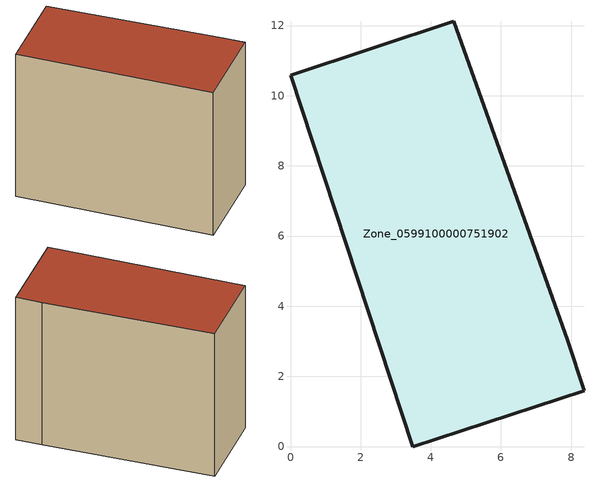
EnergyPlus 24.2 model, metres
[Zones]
Zone_0599100000751902
 floor ground (C_G): 8.37,1.59 3.48,0 0,10.59 4.66,12.12 7.9,3.02 z3.7
 wall outside (C_F): 3.48,0 8.37,1.59 7.9,3.02 4.66,12.12 0,10.59 3.48,0 z3.7:12.79
 roof outside (C_R): 7.9,3.02 4.66,12.12 0,10.59 3.48,0 8.37,1.59 z12.79
[BUILDING]
Pand.0599100000751902: North Axis=0; Terrain=City; Loads Convergence Tolerance Value=0.04; Temperature Convergence Tolerance Value=0.4; Solar Distribution=FullExterior; Maximum Number of Warmup Days=25; Minimum Number of Warmup Days=1
[Site:Location]
Rotterdam.The.Hague.AP_ZH_NLD Design_Conditions: Latitude=51.96; Longitude=4.45; Time Zone=1; Elevation=-4.5
[SITE:GROUNDTEMPERATURE:BUILDINGSURFACE]
18, 18, 18, 18, 18, 18, 18, 18, 18, 18, 18, 18
[MATERIAL] Thermal Absorptance=0.9; Solar Absorptance=0.7; Visible Absorptance=0.7
Name | Roughness | Thickness | Conductivity | Density | Specific Heat
G.TI.2006-2014 | MediumSmooth | 0.15 | 0.06 | 540 | 1210
F.TI.2006-2014 | Rough | 0.3 | 0.12 | 1920 | 840
R.TI.2006-2014 | MediumRough | 0.2 | 0.08 | 1500 | 1000
[CONSTRUCTION]
C_G: G.TI.2006-2014
C_F: F.TI.2006-2014
C_R: R.TI.2006-2014
[ZONE]
Zone_0599100000751902: Type=1; Multiplier=1; Ceiling Height=Autocalculate; Volume=Autocalculate; Floor Area=autocalculate; Part of Total Floor Area=Yes
[ZONEINFILTRATION:DESIGNFLOWRATE]
Infil_Zone_0599100000751902: Zone or ZoneList or Space or SpaceList=Zone_0599100000751902; Schedule=AlwaysOn; Design Flow Rate Calculation Method=Flow/Area; Flow Rate per Floor Area=0.0015; Constant Term Coefficient=1; Temperature Term Coefficient=0; Velocity Term Coefficient=0; Velocity Squared Term Coefficient=0
[HVACTEMPLATE:ZONE:IDEALLOADSAIRSYSTEM]
Zone_0599100000751902: Maximum Heating Supply Air Temperature=50; Minimum Cooling Supply Air Temperature=13; Maximum Heating Supply Air Humidity Ratio=0.0156; Minimum Cooling Supply Air Humidity Ratio=0.0077; Heating Limit=NoLimit; Cooling Limit=NoLimit; Dehumidification Control Type=ConstantSensibleHeatRatio; Cooling Sensible Heat Ratio=0.7; Dehumidification Setpoint=60; Humidification Control Type=None; Humidification Setpoint=30; Outdoor Air Method=None; Outdoor Air Flow Rate per Person=0.00944; Outdoor Air Flow Rate per Zone Floor Area=0; Outdoor Air Flow Rate per Zone=0; Demand Controlled Ventilation Type=None; Outdoor Air Economizer Type=NoEconomizer; Heat Recovery Type=None; Sensible Heat Recovery Effectiveness=0.7; Latent Heat Recovery Effectiveness=0.65
[ZONECONTROL:THERMOSTAT]
ThermostatControl_Zone_0599100000751902: Zone or ZoneList=Zone_0599100000751902; Control Type Schedule=DualSetpointControlType; Control 1=Thermostat_Zone_0599100000751902; Temperature Difference Between Cutout And Setpoint=0
[THERMOSTATSETPOINT:DUALSETPOINT]
Thermostat_Zone_0599100000751902: Heating Setpoint Temperature Schedule=HeatingSetpoint_Zone_0599100000751902; Cooling Setpoint Temperature Schedule=CoolingSetpoint_Zone_0599100000751902
[SCHEDULE:COMPACT]
HeatingSetpoint_Zone_0599100000751902: Through: 12/31, For: AllDays, Until: 24:00, 21
CoolingSetpoint_Zone_0599100000751902: Through: 12/31, For: AllDays, Until: 24:00, 24
DualSetpointControlType: Through: 12/31, For: AllDays, Until: 24:00, 4
AlwaysOn: Through: 12/31, For: AllDays, Until: 24:00, 1
